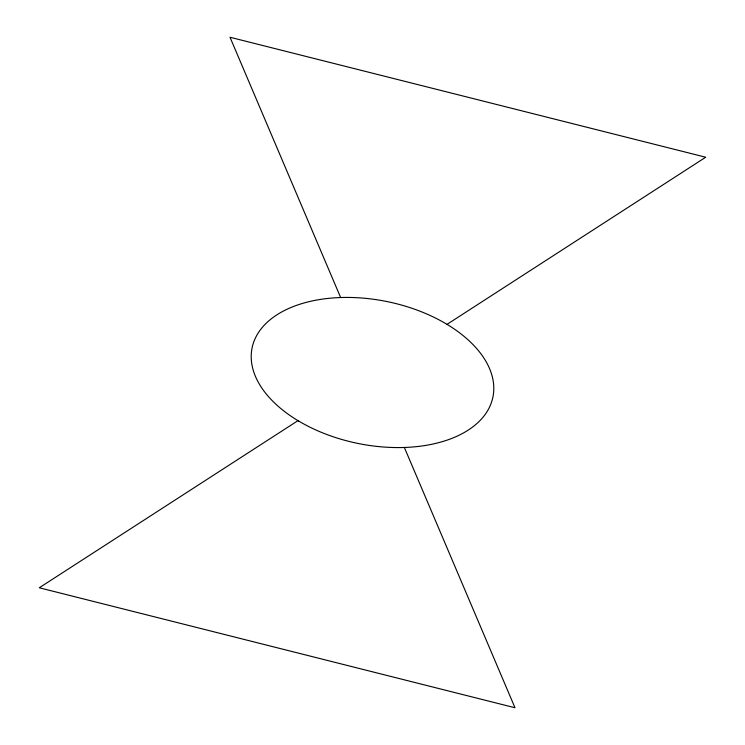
<?xml version="1.0" encoding="UTF-8"?>
<svg xmlns="http://www.w3.org/2000/svg" width="745" height="745" viewBox="0 0 745 745"><rect width="100%" height="100%" fill="white"/><g stroke="black" fill="none" stroke-linecap="round" stroke-linejoin="round"><path stroke-width="1.12" d="M297.991 420.636L39.289 587.777L514.991 707.75L404.358 447.466M447.009 324.364L705.711 157.223L230.009 37.25L340.642 297.534M299.09 421.298A122.897 72.414 11.5 0 0 492.827 397.504A122.897 72.414 11.5 0 0 325.584 298.698A122.897 72.414 11.5 0 0 299.09 421.298"/></g></svg>
